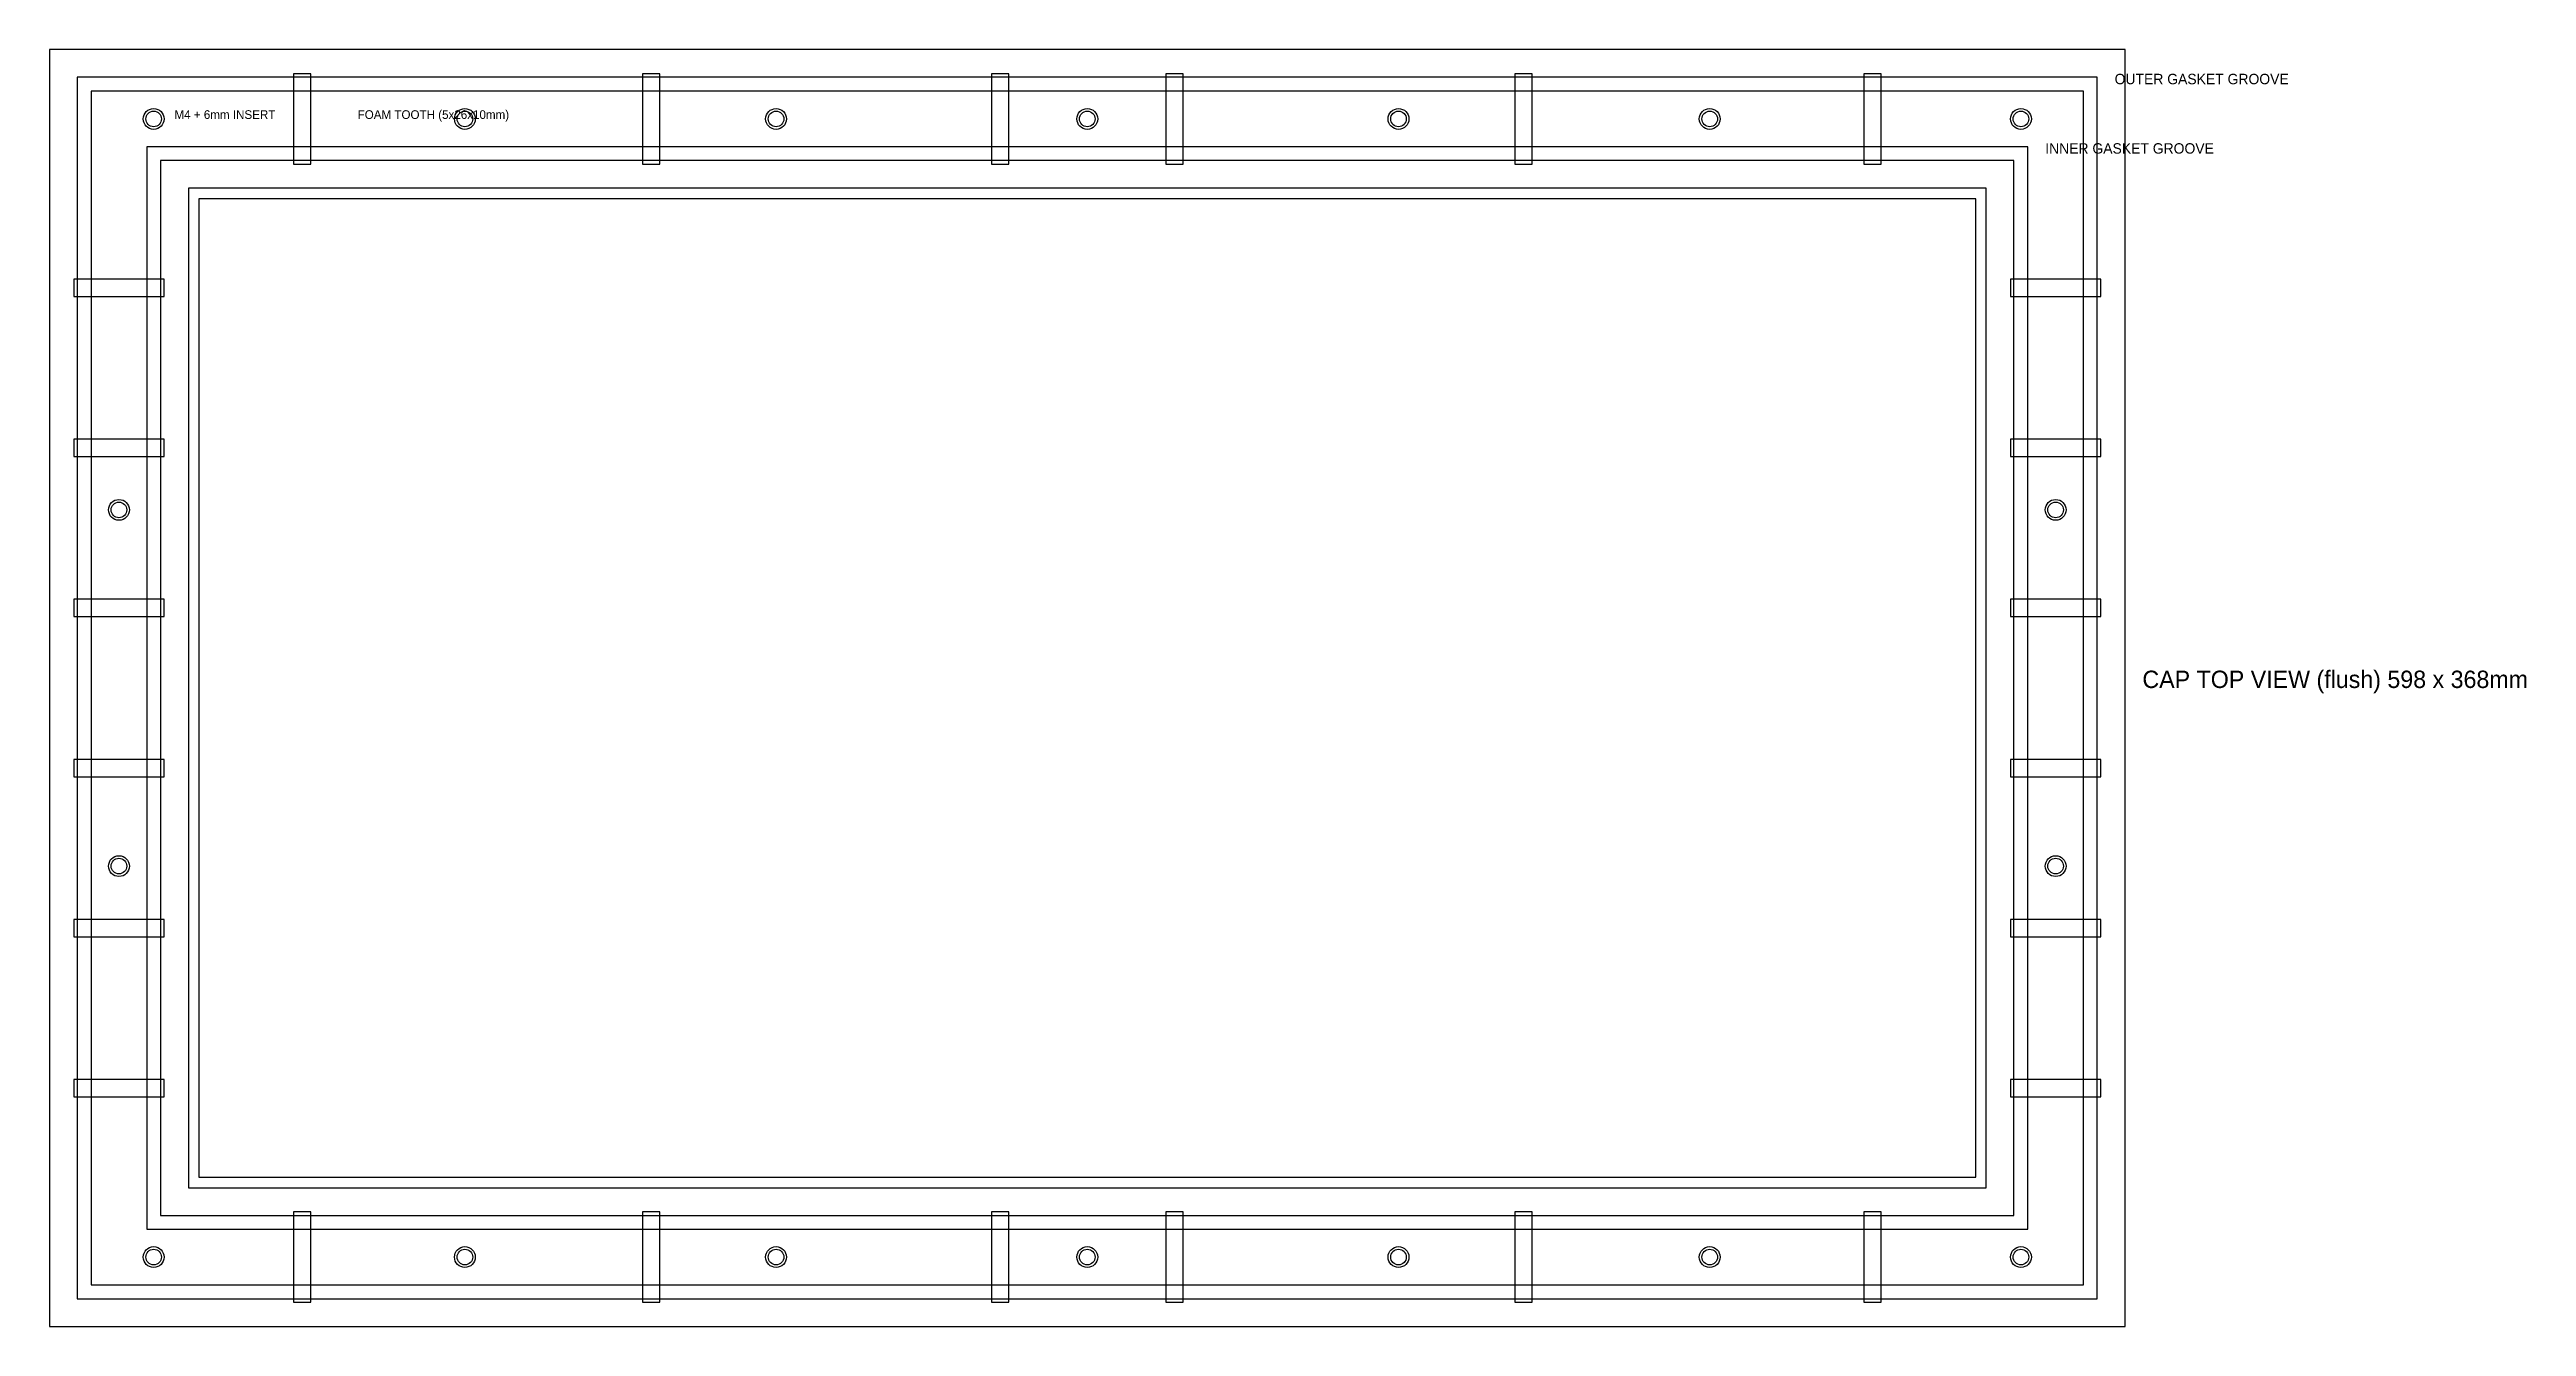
# Model space of a CAD drawing. Header units: metres. Extents: x -299 to 415, y -184 to 184.
import ezdxf

# ---------------------------------------------------------------- set-up
doc = ezdxf.new("R2010")
doc.units = ezdxf.units.M
for name, color, linetype in [('ANNOTATIONS', 7, 'Continuous'), ('CAP', 30, 'Continuous'), ('FASTENERS', 2, 'Continuous'), ('GASKET', 8, 'Continuous'), ('SHELL_1', 1, 'Continuous')]:
    doc.layers.add(name, color=color, linetype=linetype)

msp = doc.modelspace()

# ---------------------------------------------------------------- linework, layer by layer
at = {"layer": 'CAP'}
for points in [[(-299, -184), (299, -184), (299, 184), (-299, 184)], [(-228.73, 151), (-223.73, 151), (-223.73, 177), (-228.73, 177)], [(-128.18, 151), (-123.18, 151), (-123.18, 177), (-128.18, 177)], [(-27.64, 151), (-22.64, 151), (-22.64, 177), (-27.64, 177)], [(22.64, 151), (27.64, 151), (27.64, 177), (22.64, 177)], [(123.18, 151), (128.18, 151), (128.18, 177), (123.18, 177)], [(223.73, 151), (228.73, 151), (228.73, 177), (223.73, 177)], [(-259, -144), (259, -144), (259, 144), (-259, 144)], [(-256, -141), (256, -141), (256, 141), (-256, 141)], [(-292, 112.86), (-266, 112.86), (-266, 117.86), (-292, 117.86)], [(266, 112.86), (292, 112.86), (292, 117.86), (266, 117.86)], [(-292, 66.71), (-266, 66.71), (-266, 71.71), (-292, 71.71)], [(266, 66.71), (292, 66.71), (292, 71.71), (266, 71.71)], [(-292, 20.57), (-266, 20.57), (-266, 25.57), (-292, 25.57)], [(266, 20.57), (292, 20.57), (292, 25.57), (266, 25.57)], [(-292, -25.57), (-266, -25.57), (-266, -20.57), (-292, -20.57)], [(266, -25.57), (292, -25.57), (292, -20.57), (266, -20.57)], [(-292, -71.71), (-266, -71.71), (-266, -66.71), (-292, -66.71)], [(266, -71.71), (292, -71.71), (292, -66.71), (266, -66.71)], [(-292, -117.86), (-266, -117.86), (-266, -112.86), (-292, -112.86)], [(266, -117.86), (292, -117.86), (292, -112.86), (266, -112.86)], [(-228.73, -177), (-223.73, -177), (-223.73, -151), (-228.73, -151)], [(-128.18, -177), (-123.18, -177), (-123.18, -151), (-128.18, -151)], [(-27.64, -177), (-22.64, -177), (-22.64, -151), (-27.64, -151)], [(22.64, -177), (27.64, -177), (27.64, -151), (22.64, -151)], [(123.18, -177), (128.18, -177), (128.18, -151), (123.18, -151)], [(223.73, -177), (228.73, -177), (228.73, -151), (223.73, -151)]]:
    msp.add_lwpolyline(points, close=True, dxfattribs=at)
at = {"layer": 'FASTENERS'}
for centre, radius in [((-269, 164), 3), ((-269, 164), 2.25), ((-179.33, 164), 3), ((-179.33, 164), 2.25), ((-89.67, 164), 3), ((-89.67, 164), 2.25), ((0, 164), 3), ((0, 164), 2.25), ((89.67, 164), 3), ((89.67, 164), 2.25), ((179.33, 164), 3), ((179.33, 164), 2.25), ((269, 164), 3), ((269, 164), 2.25), ((-279, 51.33), 3), ((-279, 51.33), 2.25), ((279, 51.33), 3), ((279, 51.33), 2.25), ((-279, -51.33), 3), ((-279, -51.33), 2.25), ((279, -51.33), 3), ((279, -51.33), 2.25), ((-269, -164), 3), ((-269, -164), 2.25), ((-179.33, -164), 3), ((-179.33, -164), 2.25), ((-89.67, -164), 3), ((-89.67, -164), 2.25), ((0, -164), 3), ((0, -164), 2.25), ((89.67, -164), 3), ((89.67, -164), 2.25), ((179.33, -164), 3), ((179.33, -164), 2.25), ((269, -164), 3), ((269, -164), 2.25)]:
    msp.add_circle(centre, radius, dxfattribs=at)
at = {"layer": 'GASKET'}
for points in [[(-291, -176), (291, -176), (291, 176), (-291, 176)], [(-287, -172), (287, -172), (287, 172), (-287, 172)], [(-271, -156), (271, -156), (271, 156), (-271, 156)], [(-267, -152), (267, -152), (267, 152), (-267, 152)]]:
    msp.add_lwpolyline(points, close=True, dxfattribs=at)
at = {"layer": 'SHELL_1'}
msp.add_lwpolyline([(-299, -184), (299, -184), (299, 184), (-299, 184)], close=True, dxfattribs=at)

# ---------------------------------------------------------------- texts
at = {"layer": 'ANNOTATIONS'}
msp.add_text('CAP TOP VIEW (flush) 598 x 368mm', height=5, dxfattribs=at).set_placement((304, 0))
at = {"layer": 'CAP'}
msp.add_text('FOAM TOOTH (5x26x10mm)', height=2.5, dxfattribs=at).set_placement((-210.23, 164))
at = {"layer": 'FASTENERS'}
msp.add_text('M4 + 6mm INSERT', height=2.5, dxfattribs=at).set_placement((-263, 164))
at = {"layer": 'GASKET'}
for s, p in [('OUTER GASKET GROOVE', (296, 174)), ('INNER GASKET GROOVE', (276, 154))]:
    msp.add_text(s, height=3, dxfattribs=at).set_placement(p)

doc.saveas('drawing.dxf')
